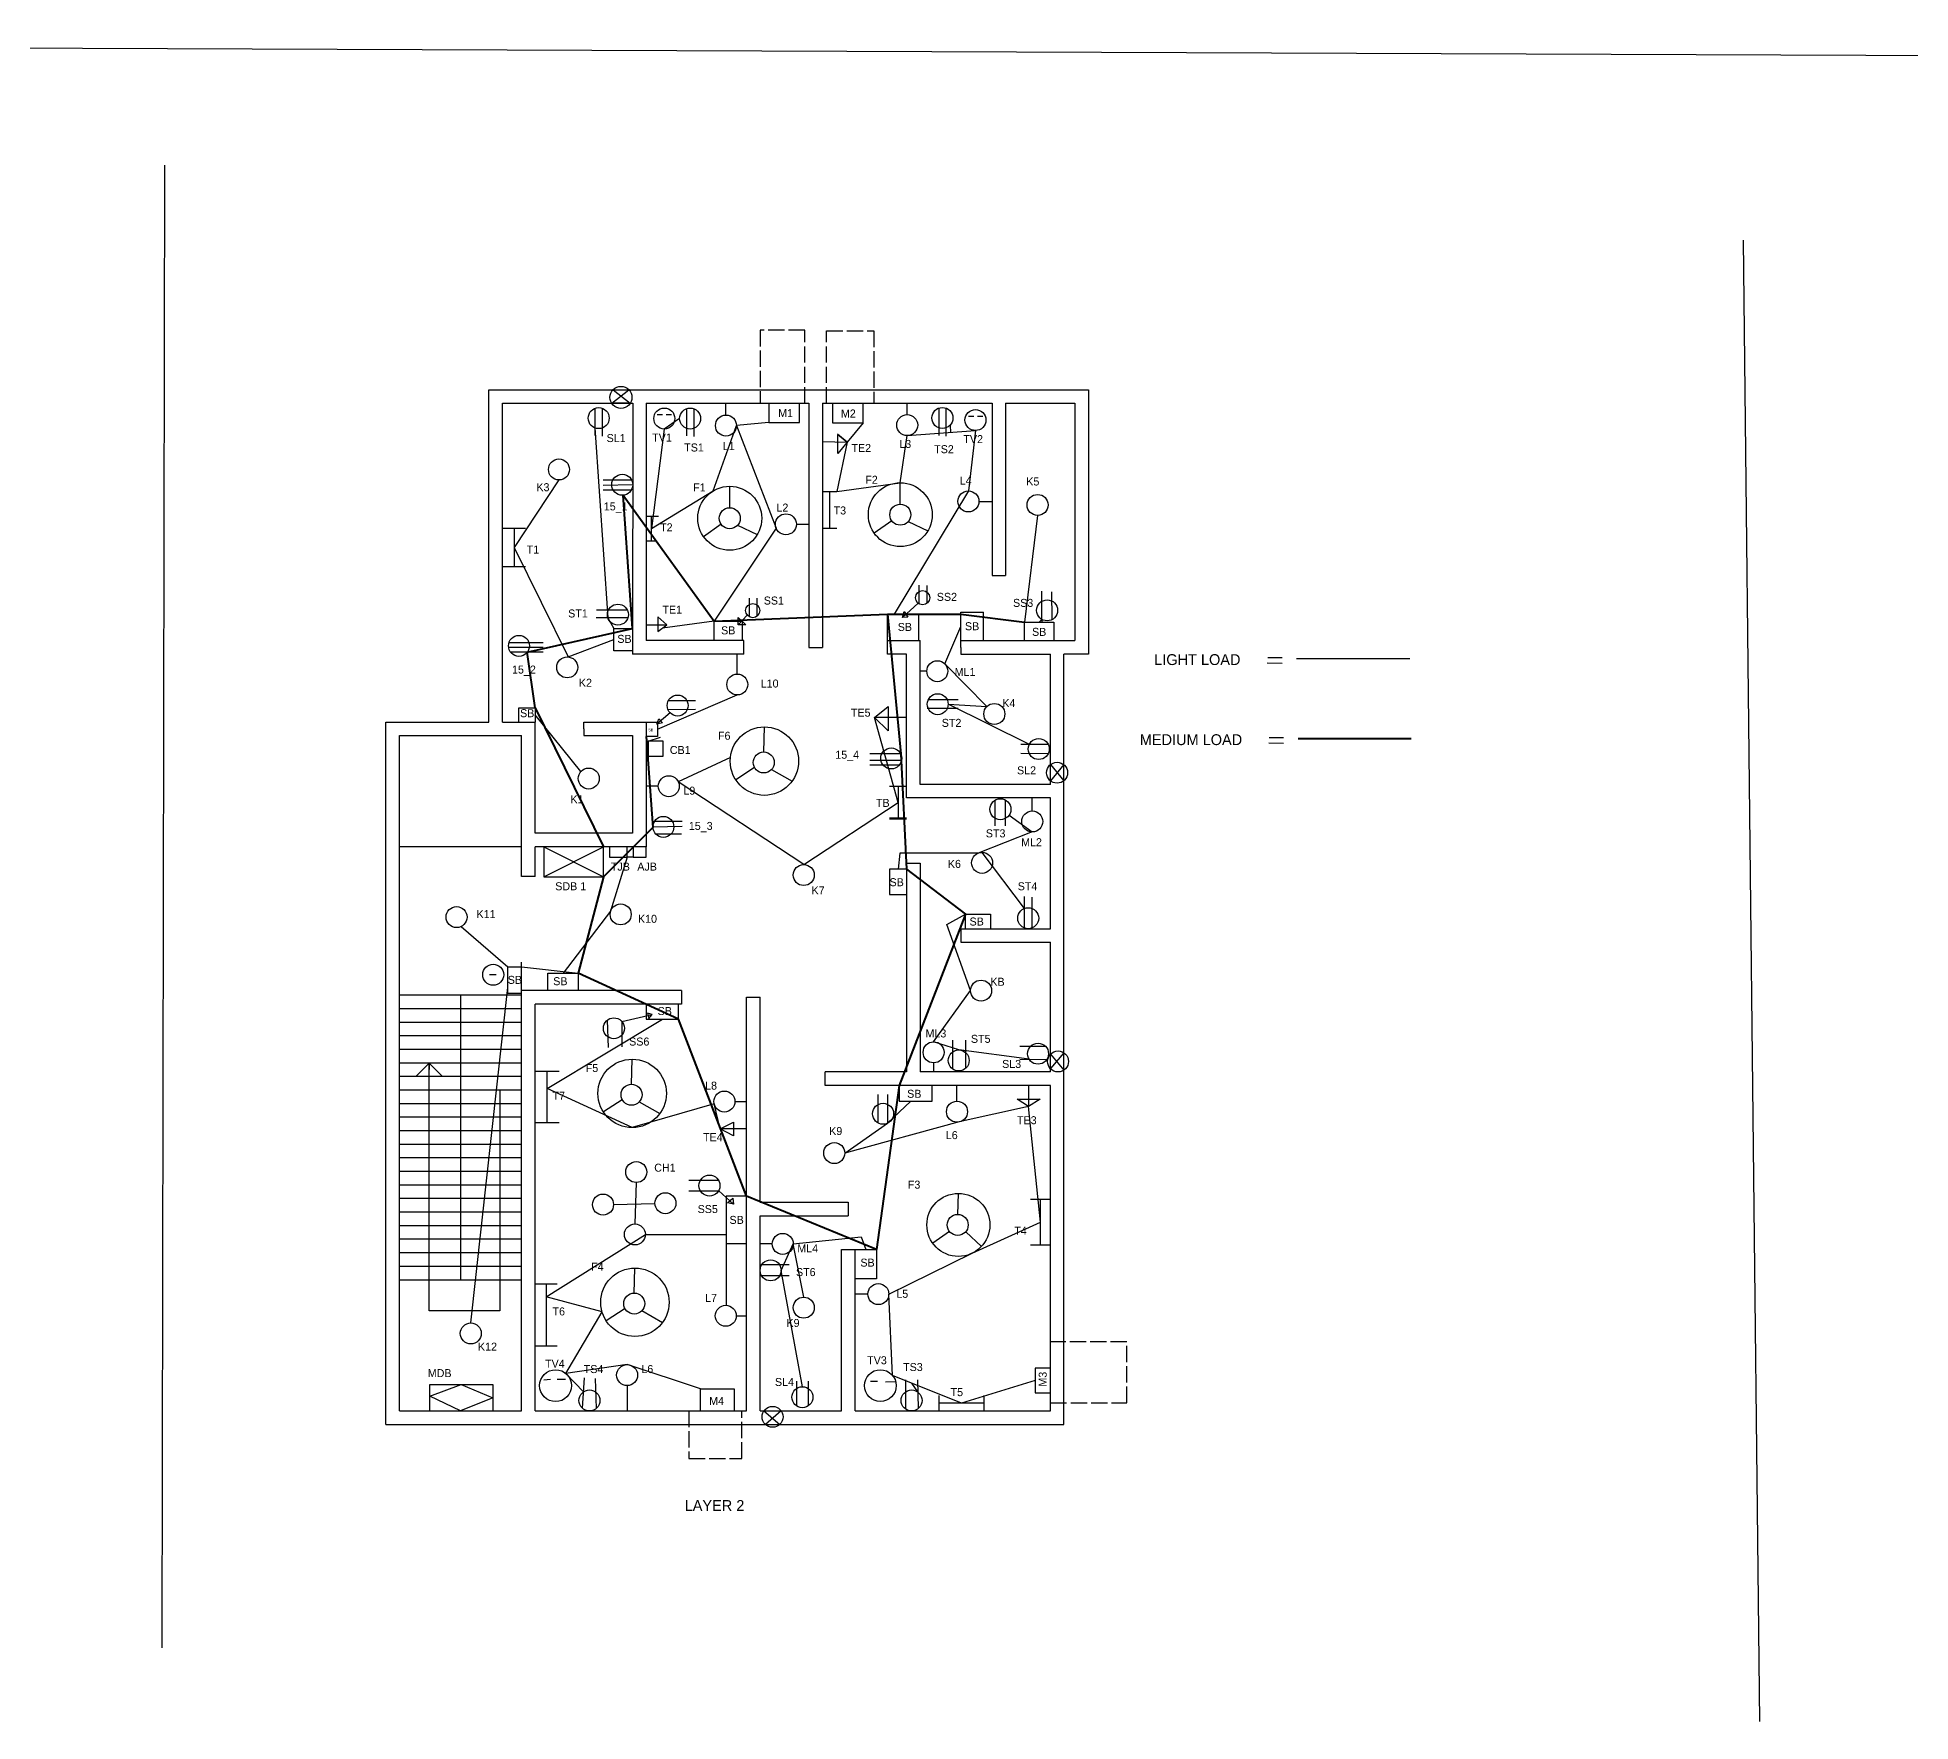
# Model space of a CAD drawing. Header units: inches. Extents: x -1401 to 4392, y -1632 to 1009.
# Drawn here: x 663 to 2044, y -1632 to -390 of the extents above; entities that cross this region are included whole.
import ezdxf

# ---------------------------------------------------------------- set-up
doc = ezdxf.new("R2010")
doc.units = ezdxf.units.IN
doc.header["$MEASUREMENT"] = 0
doc.linetypes.add('ACAD_ISO02W100', pattern=[15, 12, -3])

msp = doc.modelspace()

# ---------------------------------------------------------------- linework, layer by layer
for p, q in [((-1400.87, -390.4), (4391.94, -412.39)), ((756.58, -484.64), (754.63, -1577.86)), ((995.8, -895.18), (995.8, -650.18)), ((995.8, -650.18), (1024.8, -650.18)), ((995.8, -895.18), (995.8, -655.18)), ((1000.8, -650.18), (1024.8, -650.18)), ((1000.8, -650.18), (1024.8, -650.18)), ((1005.8, -895.18), (1005.8, -660.18)), ((1005.8, -660.18), (1024.8, -660.18)), ((1024.8, -650.18), (1106.8, -650.18)), ((1024.8, -660.18), (1101.8, -660.18)), ((1086.35, -660.18), (1098.99, -650.18)), ((1099.98, -660.18), (1086.35, -660.18)), ((1087.33, -650.18), (1099.98, -660.18)), ((1101.8, -660.18), (1101.78, -845.18)), ((1106.8, -650.18), (1236.8, -650.18)), ((1111.8, -660.18), (1231.8, -660.18)), ((1111.8, -660.18), (1111.8, -835.18)), ((1111.8, -660.18), (1111.8, -835.18)), ((1170.6, -668.86), (1170.6, -660.18)), ((1202.17, -660.18), (1202.17, -674.38)), ((1224.89, -674.38), (1224.89, -660.18)), ((1231.8, -660.18), (1231.8, -840.18)), ((1236.8, -650.18), (1366.8, -650.18)), ((1241.8, -660.18), (1366.8, -660.18)), ((1241.8, -660.18), (1241.8, -840.18)), ((1249.05, -660.18), (1249.05, -674.52)), ((1271.77, -674.52), (1271.77, -660.18)), ((1304.22, -668.51), (1304.22, -660.18)), ((1366.8, -650.18), (1437.8, -650.18)), ((1366.8, -660.18), (1366.8, -787.18)), ((1376.8, -660.18), (1427.8, -660.18)), ((1376.8, -660.18), (1376.8, -787.18)), ((1427.8, -660.18), (1427.8, -835.18)), ((1437.8, -650.18), (1437.8, -845.18)), ((1074, -663.86), (1074, -683.94)), ((1079.37, -663.82), (1079.37, -684.43)), ((1119.87, -668.47), (1123.86, -668.47)), ((1126.52, -668.47), (1130.52, -668.47)), ((1141.44, -664.16), (1141.44, -684.25)), ((1146.81, -664.13), (1146.81, -684.73)), ((1202.17, -674.38), (1178.34, -676.59)), ((1202.17, -674.38), (1224.89, -674.38)), ((1249.05, -674.52), (1271.77, -674.52)), ((1327.45, -663.75), (1327.45, -683.84)), ((1332.82, -663.72), (1332.82, -684.33)), ((1349.31, -669.6), (1353.3, -669.6)), ((1355.96, -669.6), (1359.96, -669.6)), ((1241.8, -688.43), (1241.8, -688.43)), ((1241.8, -688.43), (1260.07, -688.85)), ((1260.07, -688.85), (1252.85, -682.91)), ((1252.85, -682.91), (1260.07, -688.85)), ((1253.16, -697.25), (1253.16, -683.16)), ((1260.07, -688.85), (1253.16, -697.25)), ((1082.39, -716.86), (1079.98, -716.86)), ((1101.1, -716.86), (1082.39, -716.86)), ((1079.98, -720.45), (1101.86, -720.09)), ((1079.98, -724.08), (1100.85, -724.05)), ((1111.8, -730.76), (1111.8, -730.76)), ((1173.37, -737.19), (1173.37, -721.37)), ((1241.8, -725.3), (1241.8, -725.3)), ((1241.8, -725.3), (1252.35, -725.3)), ((1247.08, -752.45), (1247.08, -725.3)), ((1299.13, -734.55), (1299.13, -718.74)), ((1111.8, -743.36), (1120.8, -743.36)), ((1115.76, -761.49), (1115.76, -743.36)), ((1357.07, -732.49), (1366.8, -732.49)), ((1005.8, -752.34), (1022.83, -752.34)), ((1014.32, -752.34), (1014.32, -780.79)), ((1167.05, -749.39), (1154.13, -758.51)), ((1179.19, -750.02), (1193.63, -756.94)), ((1222.51, -749.39), (1231.8, -749.39)), ((1252.35, -752.45), (1241.8, -752.45)), ((1292.81, -746.75), (1279.89, -755.88)), ((1304.96, -747.39), (1319.4, -754.3)), ((1111.8, -761.49), (1119.71, -761.49)), ((1022.83, -780.79), (1005.8, -780.79)), ((1366.8, -787.18), (1376.8, -787.18)), ((1313.12, -808.15), (1313.12, -794.3)), ((1318.83, -807.64), (1318.83, -794.5)), ((1403.52, -819.52), (1403.6, -798.63)), ((1411.08, -819.64), (1410.94, -799.06)), ((1078.61, -812.71), (1075.03, -812.71)), ((1097.9, -812.71), (1078.61, -812.71)), ((1187.88, -817.62), (1187.88, -803.77)), ((1193.59, -817.11), (1193.59, -803.96)), ((1343.8, -835.18), (1343.8, -814.25)), ((1343.8, -814.25), (1360.52, -814.25)), ((1360.52, -835.18), (1360.52, -814.25)), ((1098.27, -818.37), (1074.9, -818.37)), ((1087.92, -842.57), (1087.92, -826.1)), ((1087.92, -826.1), (1101.78, -826.1)), ((1111.8, -823.56), (1111.8, -823.56)), ((1111.8, -823.56), (1127.07, -823.56)), ((1127.07, -823.56), (1120.38, -817.68)), ((1120.38, -817.68), (1120.38, -828.43)), ((1120.38, -828.43), (1127.07, -823.56)), ((1161.86, -835.18), (1161.86, -820.87)), ((1161.86, -820.87), (1182.61, -820.87)), ((1182.61, -820.87), (1182.61, -835.18)), ((1289.8, -835.18), (1289.8, -815.66)), ((1289.8, -815.66), (1312.65, -815.66)), ((1312.65, -815.66), (1312.65, -835.18)), ((1390.65, -835.18), (1390.65, -821.5)), ((1390.65, -821.5), (1412.23, -821.5)), ((1403.52, -819.52), (1403.52, -821.5)), ((1412.23, -821.5), (1412.23, -835.18)), ((1035.68, -840.24), (1010.32, -840.24)), ((1010.62, -836.57), (1035.68, -836.57)), ((1183.8, -835.18), (1111.8, -835.18)), ((1183.8, -845.18), (1183.8, -835.18)), ((1231.8, -840.18), (1241.8, -840.18)), ((1289.62, -845.18), (1289.62, -835.18)), ((1289.8, -835.18), (1313.8, -835.18)), ((1313.8, -941.18), (1313.8, -835.18)), ((1343.8, -840.18), (1343.8, -835.18)), ((1343.8, -835.18), (1427.8, -835.18)), ((1343.8, -840.18), (1343.8, -845.18)), ((1035.68, -843.72), (1011.78, -843.68)), ((1101.78, -842.57), (1087.92, -842.57)), ((1111.8, -845.18), (1101.78, -845.18)), ((1183.8, -845.18), (1111.8, -845.18)), ((1178.94, -859.77), (1178.94, -845.18)), ((1303.8, -845.18), (1289.62, -845.18)), ((1303.8, -951.18), (1303.8, -845.18)), ((1343.8, -845.18), (1409.8, -845.18)), ((1409.8, -941.18), (1409.8, -845.18)), ((1419.8, -946.18), (1419.8, -845.18)), ((1437.8, -845.18), (1419.8, -845.18)), ((1580.62, -851.97), (1569.74, -851.76)), ((1570.07, -847.67), (1580.62, -847.67)), ((1318.68, -857.71), (1313.8, -857.71)), ((1128.09, -879.42), (1148.2, -879.24)), ((1280.2, -891.74), (1290.2, -883.74)), ((1290.2, -883.74), (1290.2, -901.74)), ((1319.78, -878.61), (1341.81, -878.61)), ((919.8, -982.18), (919.8, -895.18)), ((919.8, -895.18), (995.8, -895.18)), ((924.8, -895.18), (995.8, -895.18)), ((1005.8, -895.18), (1024.8, -895.18)), ((1005.8, -895.18), (1029.8, -895.18)), ((1017.8, -895.18), (1017.8, -884.74)), ((1017.8, -884.74), (1029.79, -884.74)), ((1029.79, -884.74), (1029.79, -895.18)), ((1029.8, -977.18), (1029.8, -895.18)), ((1065.8, -900.18), (1065.8, -895.18)), ((1065.8, -895.18), (1111.78, -895.18)), ((1111.78, -895.18), (1111.78, -987.18)), ((1111.78, -895.18), (1120.03, -895.18)), ((1120.03, -895.18), (1120.03, -905.74)), ((1127.77, -885.92), (1148.2, -885.74)), ((1303.8, -891.74), (1280.2, -891.74)), ((1290.2, -901.74), (1280.2, -891.74)), ((1303.8, -891.74), (1303.8, -891.74)), ((1341.81, -885.27), (1318.98, -885.27)), ((929.8, -982.18), (929.8, -905.18)), ((929.8, -905.18), (1019.8, -905.18)), ((1019.8, -1009.18), (1019.8, -905.18)), ((1019.8, -1009.18), (1019.8, -905.18)), ((1065.8, -900.18), (1065.8, -905.18)), ((1065.8, -905.18), (1101.78, -905.18)), ((1101.78, -905.18), (1101.78, -977.18)), ((1120.03, -905.74), (1111.78, -905.74)), ((1113.2, -909.24), (1122.2, -906.24)), ((1124.2, -909.24), (1113.2, -909.24)), ((1113.2, -909.24), (1113.2, -920.24)), ((1124.2, -920.24), (1124.2, -909.24)), ((1198.44, -917.27), (1198.94, -898.77)), ((1581.72, -911.01), (1570.84, -910.8)), ((1571.16, -906.71), (1581.72, -906.71)), ((1113.2, -920.24), (1124.2, -920.24)), ((1299.41, -918.64), (1276.7, -918.64)), ((1276.7, -923.24), (1300.08, -923.22)), ((1408.14, -911.64), (1388.04, -911.64)), ((1388.04, -918.06), (1408.26, -918.29)), ((1191.66, -928.72), (1177.76, -937.72)), ((1204.17, -930.21), (1219.35, -938.85)), ((1298.42, -926.92), (1276.7, -926.92)), ((1419.8, -926.54), (1409.8, -938.51)), ((1409.8, -926.59), (1419.68, -938.51)), ((1419.68, -938.51), (1419.8, -926.54)), ((1419.8, -940.34), (1419.8, -926.54)), ((1120.7, -942.51), (1111.78, -942.51)), ((1303.8, -942.74), (1291.2, -942.74)), ((1297.5, -942.74), (1297.5, -966.24)), ((1409.8, -951.18), (1303.8, -951.18)), ((1409.8, -941.18), (1313.8, -941.18)), ((1368.83, -952.95), (1368.83, -971.74)), ((1376.52, -952.64), (1376.52, -971.74)), ((1396.44, -960.77), (1396.44, -951.18)), ((1409.8, -1047.59), (1409.8, -951.18)), ((1419.8, -1052.18), (1419.8, -946.18)), ((1101.78, -977.18), (1029.8, -977.18)), ((1138.2, -972.24), (1116.71, -972.65)), ((1117.98, -968.25), (1138.2, -968.25)), ((1118.73, -977.72), (1137.7, -977.72)), ((919.8, -1098.18), (919.8, -982.18)), ((929.8, -1098.18), (929.8, -982.18)), ((1019.8, -987.26), (929.8, -987.26)), ((1111.78, -987.18), (1029.8, -987.18)), ((1029.8, -1009.18), (1029.8, -987.18)), ((1036.2, -987.18), (1036.2, -1009.24)), ((1036.2, -1009.24), (1080.2, -987.18)), ((1036.2, -987.18), (1080.2, -1009.24)), ((1080.2, -1009.24), (1080.2, -987.18)), ((1084.7, -987.18), (1084.7, -994.74)), ((1097.7, -994.74), (1097.7, -987.18)), ((1102.2, -987.18), (1102.2, -994.74)), ((1111.7, -994.74), (1111.7, -987.18)), ((1359.44, -991.27), (1359.25, -990.77)), ((1084.7, -994.74), (1097.7, -994.74)), ((1102.2, -994.74), (1111.7, -994.74)), ((1303.8, -1003.74), (1291.2, -1003.74)), ((1291.2, -1003.74), (1291.2, -1022.24)), ((1303.8, -999.18), (1303.8, -1153.18)), ((1303.8, -999.18), (1313.8, -999.18)), ((1313.8, -999.18), (1313.8, -1153.18)), ((1029.8, -1009.18), (1019.8, -1009.18)), ((1036.2, -1009.24), (1080.2, -1009.24)), ((1291.2, -1022.24), (1303.8, -1022.24)), ((1390.59, -1047.04), (1390.59, -1023.74)), ((1396.32, -1047.03), (1396.32, -1024.24)), ((1343.8, -1047.59), (1409.8, -1047.59)), ((1343.8, -1047.59), (1409.8, -1047.59)), ((1343.8, -1047.59), (1343.8, -1057.59)), ((1347.2, -1047.59), (1347.2, -1036.74)), ((1347.2, -1036.74), (1365.7, -1036.74)), ((1365.7, -1036.74), (1365.7, -1047.59)), ((1343.8, -1057.59), (1409.8, -1057.59)), ((1409.8, -1153.18), (1409.8, -1057.59)), ((1419.8, -1158.18), (1419.8, -1052.18)), ((1009.7, -1095.24), (1009.7, -1075.74)), ((1009.7, -1075.74), (1019.8, -1075.74)), ((1019.8, -1093.18), (1019.8, -1072.24)), ((996.2, -1081.24), (1001.2, -1081.24)), ((1039.2, -1093.18), (1039.2, -1080.24)), ((1039.2, -1080.24), (1061.7, -1080.24)), ((1061.7, -1080.24), (1061.7, -1093.18)), ((919.8, -1408.18), (919.8, -1098.18)), ((919.8, -1413.18), (919.8, -1098.18)), ((1019.8, -1096.62), (929.8, -1096.62)), ((929.8, -1403.18), (929.8, -1098.18)), ((974.8, -1096.62), (974.8, -1306.62)), ((1019.8, -1095.24), (1009.7, -1095.24)), ((1019.8, -1403.18), (1019.8, -1093.18)), ((1137.8, -1093.18), (1019.8, -1093.18)), ((1029.8, -1403.18), (1029.8, -1103.18)), ((1137.8, -1103.18), (1029.8, -1103.18)), ((1111.7, -1103.18), (1111.7, -1114.24)), ((1135.7, -1114.24), (1135.7, -1103.18)), ((1137.8, -1093.18), (1137.8, -1103.18)), ((1185.8, -1403.18), (1185.8, -1098.18)), ((1185.8, -1098.18), (1195.8, -1098.18)), ((1195.8, -1249.18), (1195.8, -1098.18)), ((1019.8, -1106.62), (929.8, -1106.62)), ((1019.8, -1116.62), (929.8, -1116.62)), ((1082.94, -1115.1), (1083.7, -1135.24)), ((1093.91, -1116.08), (1093.7, -1134.74)), ((1111.7, -1114.24), (1135.7, -1114.24)), ((1019.8, -1126.62), (929.8, -1126.62)), ((1337.8, -1151.1), (1337.8, -1129.74)), ((1347.41, -1150.47), (1347.41, -1129.74)), ((1019.8, -1136.62), (929.8, -1136.62)), ((1100.94, -1162.27), (1101.44, -1143.77)), ((1406.43, -1134.54), (1387.2, -1134.54)), ((1387.2, -1143.74), (1407.23, -1143.9)), ((1419.8, -1139.05), (1409.8, -1150.74)), ((1409.8, -1140.14), (1419.8, -1151.83)), ((1419.8, -1151.83), (1419.8, -1139.05)), ((1019.8, -1146.62), (929.8, -1146.62)), ((1019.8, -1156.62), (929.8, -1156.62)), ((946.98, -1151.33), (942.01, -1156.62)), ((946.98, -1151.33), (951.66, -1146.62)), ((951.66, -1329.24), (951.66, -1146.62)), ((951.66, -1146.62), (951.66, -1151.33)), ((951.66, -1146.62), (956.33, -1151.33)), ((961.46, -1156.62), (956.33, -1151.33)), ((1029.8, -1152.74), (1047.7, -1152.74)), ((1038.75, -1190.74), (1038.75, -1152.74)), ((1303.8, -1153.18), (1243.8, -1153.18)), ((1243.8, -1163.18), (1243.8, -1153.18)), ((1409.8, -1153.18), (1313.8, -1153.18)), ((1323.7, -1146.48), (1323.7, -1153.18)), ((1419.8, -1254.18), (1419.8, -1158.18)), ((1019.8, -1166.62), (929.8, -1166.62)), ((1003.75, -1166.62), (1003.75, -1329.24)), ((1094.16, -1173.72), (1080.26, -1182.72)), ((1409.8, -1163.18), (1243.8, -1163.18)), ((1282.69, -1190.77), (1282.69, -1169.74)), ((1289.7, -1169.74), (1289.81, -1190.97)), ((1298.2, -1163.18), (1298.2, -1174.74)), ((1322.7, -1174.74), (1322.7, -1163.18)), ((1340.94, -1174.77), (1340.94, -1163.18)), ((1393.7, -1178.74), (1385.2, -1173.24)), ((1385.2, -1173.24), (1402.2, -1173.24)), ((1393.7, -1163.18), (1393.7, -1178.74)), ((1402.2, -1173.24), (1393.7, -1178.74)), ((1409.8, -1254.18), (1409.8, -1163.18)), ((1019.8, -1176.62), (929.8, -1176.62)), ((1019.8, -1186.62), (929.8, -1186.62)), ((1106.67, -1175.21), (1121.85, -1183.85)), ((1177.18, -1175.01), (1185.8, -1175.01)), ((1298.2, -1174.74), (1322.7, -1174.74)), ((1019.8, -1196.62), (929.8, -1196.62)), ((1047.7, -1190.74), (1029.8, -1190.74)), ((1166.2, -1195.24), (1176.2, -1190.24)), ((1185.8, -1195.24), (1166.2, -1195.24)), ((1176.2, -1200.24), (1166.2, -1195.24)), ((1176.2, -1190.24), (1176.2, -1200.24)), ((1185.8, -1195.24), (1185.8, -1195.24)), ((1019.8, -1206.62), (929.8, -1206.62)), ((1258.18, -1213.01), (1258.18, -1213.01)), ((1019.8, -1216.62), (929.8, -1216.62)), ((1019.8, -1226.62), (929.8, -1226.62)), ((1019.8, -1236.62), (929.8, -1236.62)), ((1104.44, -1234.74), (1103.44, -1265.27)), ((1165.2, -1233.24), (1143.2, -1233.24)), ((1143.2, -1240.74), (1165.21, -1240.75)), ((1341.44, -1258.27), (1341.94, -1242.77)), ((1019.8, -1246.62), (929.8, -1246.62)), ((1019.8, -1256.62), (929.8, -1256.62)), ((1087.68, -1251.01), (1118.21, -1250.21)), ((1185.8, -1244.74), (1170.7, -1244.74)), ((1170.7, -1244.74), (1170.7, -1279.74)), ((1195.8, -1249.18), (1260.8, -1249.18)), ((1260.8, -1249.18), (1260.8, -1259.18)), ((1409.8, -1247.24), (1395.2, -1247.24)), ((1402.5, -1280.74), (1402.5, -1247.24)), ((1409.8, -1403.18), (1409.8, -1254.18)), ((1419.8, -1413.18), (1419.8, -1254.18)), ((1019.8, -1266.62), (929.8, -1266.62)), ((1195.8, -1403.18), (1195.8, -1259.18)), ((1195.8, -1259.18), (1260.8, -1259.18)), ((1019.8, -1276.62), (929.8, -1276.62)), ((1170.7, -1273.01), (1170.7, -1279.74)), ((1170.7, -1279.74), (1185.8, -1279.74)), ((1204.7, -1280.01), (1195.8, -1280.01)), ((1255.8, -1403.18), (1255.8, -1284.18)), ((1255.8, -1284.18), (1265.8, -1284.18)), ((1265.8, -1403.18), (1265.8, -1284.18)), ((1265.8, -1284.18), (1281.7, -1284.18)), ((1281.7, -1284.18), (1281.7, -1305.74)), ((1335.33, -1270.75), (1323.07, -1279.56)), ((1347.34, -1271.01), (1358.98, -1281.8)), ((1395.2, -1280.74), (1409.8, -1280.74)), ((1019.8, -1286.62), (929.8, -1286.62)), ((1019.8, -1296.62), (929.8, -1296.62)), ((1102.94, -1316.27), (1103.44, -1297.77)), ((1197.12, -1295.19), (1217.2, -1295.19)), ((1019.8, -1306.62), (929.8, -1306.62)), ((1046.2, -1309.74), (1029.8, -1309.74)), ((1038, -1309.74), (1038, -1355.24)), ((1196.75, -1303.22), (1217.2, -1303.22)), ((1281.7, -1305.74), (1265.8, -1305.74)), ((1275.2, -1317.01), (1265.8, -1317.01)), ((1003.75, -1329.24), (951.66, -1329.24)), ((1096.16, -1327.72), (1082.26, -1336.72)), ((1108.67, -1329.21), (1123.85, -1337.85)), ((1178.18, -1333.01), (1185.8, -1333.01)), ((1029.8, -1355.24), (1046.2, -1355.24)), ((1036.2, -1380.24), (1041.2, -1379.74)), ((1046.2, -1379.74), (1052.2, -1379.74)), ((1064.76, -1401.18), (1066.2, -1378.74)), ((1074.2, -1379.24), (1074.85, -1401.42)), ((1303.12, -1401.86), (1303.12, -1380.24)), ((1311.7, -1380.24), (1312.29, -1401.47)), ((1409.8, -1371.74), (1398.7, -1371.74)), ((1398.7, -1371.74), (1398.7, -1389.74)), ((952.2, -1403.18), (952.2, -1383.74)), ((952.2, -1383.74), (998.7, -1383.74)), ((952.2, -1392.24), (975.45, -1383.74)), ((974.8, -1403.18), (952.2, -1392.24)), ((998.7, -1393.46), (974.8, -1403.18)), ((975.45, -1383.74), (998.7, -1393.46)), ((998.7, -1383.74), (998.7, -1403.18)), ((1097.7, -1384.48), (1097.7, -1403.18)), ((1151.7, -1403.18), (1151.7, -1386.74)), ((1151.7, -1386.74), (1176.7, -1386.74)), ((1176.7, -1386.74), (1176.7, -1403.18)), ((1222.82, -1399.55), (1222.82, -1381.24)), ((1231.2, -1381.24), (1231.31, -1399.39)), ((1277.2, -1381.24), (1282.2, -1381.24)), ((1288.2, -1381.74), (1295.76, -1381.4)), ((1327.7, -1403.18), (1327.7, -1391.74)), ((1360.7, -1391.74), (1360.7, -1403.18)), ((1398.7, -1389.74), (1409.8, -1389.74)), ((929.8, -1403.18), (1019.8, -1403.18)), ((1029.8, -1403.18), (1185.8, -1403.18)), ((1195.8, -1403.18), (1255.8, -1403.18)), ((1195.8, -1403.18), (1255.8, -1403.18)), ((1195.8, -1403.18), (1255.8, -1403.18)), ((1198.53, -1403.18), (1210.2, -1413.18)), ((1211.36, -1403.18), (1199.68, -1413.18)), ((1265.8, -1403.18), (1409.8, -1403.18)), ((1360.7, -1397.46), (1327.7, -1397.46)), ((919.8, -1413.18), (1024.8, -1413.18)), ((1024.8, -1413.18), (1190.8, -1413.18)), ((1190.8, -1413.18), (1260.8, -1413.18)), ((1260.8, -1413.18), (1419.8, -1413.18))]:
    msp.add_line(p, q)
at = {"linetype": 'ByBlock'}
msp.add_line((1920.64, -539.79), (1932.62, -1632.19), dxfattribs=at)
at = {"linetype": 'ACAD_ISO02W100'}
for p, q in [((1228.7, -606.24), (1195.7, -606.24)), ((1195.7, -606.24), (1195.7, -660.18)), ((1228.7, -660.18), (1228.7, -606.24)), ((1244.7, -660.18), (1244.7, -606.74)), ((1244.7, -606.74), (1279.7, -606.74)), ((1279.7, -606.74), (1279.7, -660.18)), ((1466.2, -1352.24), (1409.8, -1352.24)), ((1466.2, -1397.24), (1466.2, -1352.24)), ((1143.2, -1403.18), (1143.2, -1438.24)), ((1182.2, -1438.24), (1182.2, -1403.18)), ((1409.8, -1397.24), (1466.2, -1397.24)), ((1143.2, -1438.24), (1182.2, -1438.24))]:
    msp.add_line(p, q, dxfattribs=at)
at = {"color": 1, "lineweight": 30}
for p, q in [((1136.43, -671.4), (1125.13, -679.12)), ((1161.12, -724.81), (1178.34, -676.59)), ((1178.34, -676.59), (1207.56, -752.18)), ((1271.77, -674.52), (1260.01, -688.81)), ((1335.85, -676.25), (1336.25, -681.61)), ((1074, -678.33), (1083.54, -818.37)), ((1125.13, -679.12), (1115.76, -752.43)), ((1260.01, -688.81), (1252.35, -725.3)), ((1299.13, -718.74), (1304.22, -683.98)), ((1304.22, -683.98), (1354.57, -680.25)), ((1354.57, -680.25), (1349.34, -724.75)), ((1047.45, -716.69), (1014.32, -766.57)), ((1115.76, -752.43), (1161.12, -724.81)), ((1252.35, -725.3), (1299.13, -718.74)), ((1349.34, -724.75), (1294.62, -815.66)), ((1400.38, -742.86), (1390.65, -821.5)), ((1207.56, -752.18), (1161.86, -820.87)), ((1014.32, -766.57), (1054.23, -847.16)), ((1312.31, -807.61), (1300.85, -818.06)), ((1300.85, -818.06), (1301.95, -813.79)), ((1301.95, -813.79), (1304.8, -817.9)), ((1083.54, -818.37), (1087.92, -826.1)), ((1161.86, -820.87), (1123.73, -825.99)), ((1186.33, -816.35), (1179.7, -823.56)), ((1179.7, -823.56), (1179.7, -818)), ((1179.7, -818), (1185.14, -823.56)), ((1185.14, -823.56), (1179.7, -823.56)), ((1304.8, -817.9), (1300.85, -818.06)), ((1331.92, -852.27), (1343.8, -824.71)), ((1054.23, -847.16), (1087.92, -834.34)), ((1363.03, -883.75), (1331.92, -852.27)), ((1591.35, -848.31), (1674.84, -848.31)), ((1120.03, -900.46), (1178.94, -875.24)), ((1394.28, -911.64), (1334.45, -882.04)), ((1334.45, -882.04), (1363.03, -883.75)), ((1063.67, -931.61), (1029.79, -889.96)), ((1129.47, -888.48), (1119.7, -896.74)), ((1119.7, -896.74), (1121.2, -892.74)), ((1123.7, -895.74), (1119.7, -896.74)), ((1121.2, -892.74), (1123.7, -895.74)), ((1297.5, -954.49), (1280.2, -891.74)), ((1173.86, -921.23), (1135.45, -939.22)), ((1227.94, -1000.27), (1135.45, -939.22)), ((1227.94, -1000.27), (1297.5, -954.49)), ((1379.34, -963.85), (1396.44, -976.24)), ((1396.44, -976.24), (1356.63, -991.8)), ((1298.84, -991.8), (1297.5, -1003.74)), ((1356.63, -991.8), (1298.84, -991.8)), ((1390.59, -1032.66), (1359.44, -991.27)), ((1097.7, -994.74), (1085.54, -1034.75)), ((1102.2, -994.74), (1097.7, -994.74)), ((1085.54, -1034.75), (1050.45, -1080.24)), ((975.29, -1045.98), (1009.7, -1075.74)), ((1333.55, -1044.47), (1347.2, -1036.74)), ((1350.97, -1093.24), (1333.55, -1044.47)), ((1019.8, -1075.74), (1061.7, -1080.24)), ((982.44, -1338.27), (1009.7, -1090.99)), ((1323.7, -1131.01), (1350.97, -1093.24)), ((1038.75, -1165.43), (1123.7, -1114.24)), ((1093.91, -1116.08), (1116.2, -1110.74)), ((1116.2, -1110.74), (1112.7, -1109.74)), ((1112.7, -1109.74), (1113.7, -1113.74)), ((1113.7, -1113.74), (1116.2, -1110.74)), ((1342.2, -1137.01), (1323.7, -1131.01)), ((1394.11, -1143.8), (1342.2, -1137.01)), ((1101.44, -1194.24), (1038.75, -1165.43)), ((1161.91, -1176.76), (1101.44, -1194.24)), ((1289.81, -1190.97), (1306.95, -1174.74)), ((1393.7, -1178.74), (1342.61, -1190.06)), ((1402.5, -1263.99), (1393.7, -1178.74)), ((1342.61, -1190.06), (1258.18, -1213.01)), ((1258.18, -1213.01), (1289.81, -1190.97)), ((1165.21, -1240.75), (1176.2, -1250.74)), ((1171.7, -1249.74), (1175.7, -1246.24)), ((1176.2, -1250.74), (1171.7, -1249.74)), ((1175.7, -1246.24), (1176.2, -1250.74)), ((1352.17, -1286.87), (1402.5, -1263.99)), ((1038, -1319.14), (1111.18, -1273.01)), ((1111.18, -1273.01), (1170.7, -1273.01)), ((1170.7, -1279.74), (1170.7, -1325.27)), ((1211.28, -1299.51), (1220.18, -1280.01)), ((1220.18, -1280.01), (1270.37, -1274.86)), ((1227.94, -1319.27), (1220.18, -1280.01)), ((1270.37, -1274.86), (1273.75, -1284.18)), ((1290.68, -1317.01), (1352.17, -1286.87)), ((1226.94, -1385.27), (1211.28, -1299.51)), ((1079.19, -1330), (1038, -1319.14)), ((1293.5, -1377.04), (1290.68, -1317.01)), ((1052.61, -1375.58), (1079.19, -1330)), ((1097.7, -1369.01), (1052.61, -1375.58)), ((1065.54, -1389.08), (1052.61, -1375.58)), ((1151.7, -1386.74), (1097.7, -1369.01)), ((1344.2, -1397.46), (1293.5, -1377.04)), ((1398.7, -1380.74), (1344.2, -1397.46)), ((1311.95, -1389.15), (1307.56, -1382.7))]:
    msp.add_line(p, q, dxfattribs=at)
at = {"color": 3, "lineweight": 40}
for p, q in [((1101.78, -826.1), (1094.68, -727.94)), ((1094.68, -727.94), (1161.86, -820.87)), ((1024.12, -843.7), (1101.78, -826.1)), ((1161.86, -820.87), (1289.8, -815.66)), ((1289.8, -815.66), (1343.8, -815.66)), ((1343.8, -815.66), (1390.65, -821.5)), ((1029.79, -884.74), (1024.12, -843.7)), ((1029.79, -884.74), (1080.2, -987.18)), ((1592.44, -907.35), (1675.93, -907.35)), ((1299.41, -918.64), (1303.8, -1003.74)), ((1303.8, -1003.74), (1347.2, -1036.74)), ((1347.2, -1036.74), (1298.2, -1163.18)), ((1135.7, -1114.24), (1061.7, -1080.24)), ((1185.8, -1244.74), (1135.7, -1114.24)), ((1298.2, -1163.18), (1281.7, -1284.18)), ((1281.7, -1284.18), (1185.8, -1244.74))]:
    msp.add_line(p, q, dxfattribs=at)
at = {"color": 3, "linetype": 'ByBlock', "lineweight": 40}
for p, q in [((1289.8, -815.66), (1299.41, -918.64)), ((1111.78, -905.74), (1116.73, -973.07)), ((1116.73, -973.07), (1080.2, -1009.24)), ((1080.2, -1009.24), (1061.7, -1080.24))]:
    msp.add_line(p, q, dxfattribs=at)
at = {"color": 3, "lineweight": 30}
for p, q in [((1403.52, -819.52), (1401.44, -821.5)), ((1166.2, -1195.24), (1161.91, -1176.76))]:
    msp.add_line(p, q, dxfattribs=at)
at = {"lineweight": 50}
for p in [(1291.2, -966.24), (1303.8, -966.24)]:
    msp.add_line(p, (1302.7, -966.24), dxfattribs=at)
for centre, radius in [((1093.16, -655.8), 8.1), ((1076.73, -671.1), 7.74), ((1125.13, -671.39), 7.74), ((1144.17, -671.4), 7.74), ((1170.6, -676.59), 7.74), ((1304.22, -676.24), 7.74), ((1330.18, -670.99), 7.74), ((1354.57, -672.51), 7.74), ((1047.45, -708.95), 7.74), ((1094.12, -720.22), 7.74), ((1173.37, -744.93), 23.56), ((1299.13, -742.29), 23.56), ((1349.34, -732.49), 7.74), ((1400.38, -735.12), 7.74), ((1173.37, -744.93), 7.74), ((1214.77, -749.39), 7.74), ((1299.13, -742.29), 7.74), ((1315.59, -803.53), 5.24), ((1090.91, -816.01), 7.74), ((1190.35, -812.99), 5.24), ((1407.41, -812.83), 7.74), ((1017.96, -839.02), 7.74), ((1053.53, -854.87), 7.74), ((1326.42, -857.71), 7.74), ((1178.94, -867.51), 7.74), ((1134.94, -883.01), 7.74), ((1326.72, -882.04), 7.74), ((1368.47, -889.25), 7.74), ((1198.94, -924.01), 25.24), ((1401.21, -915.08), 7.74), ((1198.44, -925.01), 7.74), ((1292.44, -922.01), 7.74), ((1414.74, -932.55), 7.74), ((1069.39, -936.83), 7.74), ((1128.44, -942.51), 7.74), ((1372.94, -959.51), 7.74), ((1124.44, -972.51), 7.74), ((1396.44, -968.51), 7.74), ((1359.44, -999.01), 7.74), ((1227.94, -1008.01), 7.74), ((971.94, -1039.01), 7.74), ((1092.94, -1037.01), 7.74), ((1393.44, -1039.85), 7.74), ((998.94, -1081.51), 7.74), ((1358.7, -1093.24), 7.74), ((1087.94, -1121.01), 7.74), ((1323.7, -1138.74), 7.74), ((1400.7, -1139.74), 7.74), ((1101.44, -1169.01), 25.24), ((1342.2, -1144.74), 7.74), ((1415.44, -1145.44), 7.74), ((1100.94, -1170.01), 7.74), ((1169.44, -1175.01), 7.74), ((1286.44, -1184.01), 7.74), ((1340.94, -1182.51), 7.74), ((1250.44, -1213.01), 7.74), ((1104.44, -1227.01), 7.74), ((1125.94, -1250.01), 7.74), ((1158.44, -1237.01), 7.74), ((1341.94, -1266.01), 23.24), ((1079.94, -1251.01), 7.74), ((1103.44, -1273.01), 7.74), ((1341.44, -1266.01), 7.74), ((1212.44, -1280.01), 7.74), ((1103.44, -1323.01), 25.24), ((1203.54, -1299.51), 7.74), ((1282.94, -1317.01), 7.74), ((1102.94, -1324.01), 7.74), ((1170.44, -1333.01), 7.74), ((1227.94, -1327.01), 7.74), ((982.44, -1346.01), 7.74), ((1044.94, -1384.51), 11.76), ((1097.7, -1376.74), 7.74), ((1284.44, -1384.51), 11.74), ((1069.94, -1395.44), 7.74), ((1226.94, -1393.01), 7.74), ((1307.44, -1395.44), 7.74), ((1204.94, -1407.51), 7.74)]:
    msp.add_circle(centre, radius)

# ---------------------------------------------------------------- texts
at = {"attachment_point": 1}
for s, insert, char_height, width in [('M1', (1209.07, -664.44), 5.9, 11.2344), ('M2', (1255.33, -664.74), 5.9, 11.2344), ('SL1', (1082.58, -682.85), 5.9, 11.2344), ('TV1', (1116.2, -682.49), 5.9, 11.2344), ('TS1', (1139.78, -689.8), 5.9, 11.2344), ('L1', (1168.27, -688.76), 5.9, 11.2344), ('TE2', (1263.1, -690.15), 5.9, 11.2344), ('L3', (1298.39, -687.16), 5.9, 11.2344), ('TV2', (1345.64, -683.62), 5.9, 11.2344), ('TS2', (1324.1, -691.05), 5.9, 11.2344), ('F2', (1273.32, -713.6), 5.9, 11.2344), ('L4', (1343, -714.14), 5.9, 11.2344), ('K5', (1392.03, -714.86), 5.9, 11.2344), ('K3', (1030.81, -719.08), 5.9, 11.2344), ('F1', (1146.41, -719.28), 5.9, 11.2344), ('15_1', (1080.5, -733.22), 5.9, 11.2344), ('L2', (1207.81, -734.1), 5.9, 11.2344), ('T3', (1249.95, -736.22), 5.9, 11.2344), ('T2', (1122.01, -748.65), 5.9, 11.2344), ('T1', (1023.65, -765.02), 5.9, 11.2344), ('SS2', (1326.04, -799.93), 5.9, 11.2344), ('ST1', (1054.23, -812.18), 5.9, 11.2344), ('TE1', (1123.73, -809.35), 5.9, 11.2344), ('SS1', (1198.43, -802.66), 5.9, 11.2344), ('SS3', (1382.24, -804.38), 5.9, 11.2344), ('SB', (1167.01, -824.64), 5.9, 11.2344), ('SB', (1297.25, -822.12), 5.9, 11.2344), ('SB', (1346.81, -821.58), 5.9, 11.2344), ('SB', (1396.26, -825.74), 5.9, 11.2344), ('SB', (1090.47, -830.91), 5.9, 11.2344), ('15_2', (1012.85, -853.55), 5.9, 11.2344), ('ML1', (1339.2, -855.34), 5.9, 11.2344), ('LIGHT LOAD', (1486.35, -845.15), 8, 211.524), ('K2', (1062.14, -863.27), 5.9, 11.2344), ('L10', (1196.2, -863.84), 5.9, 11.2344), ('K4', (1374.34, -878.3), 5.9, 11.2344), ('SB', (1018.78, -885.71), 5.9, 5.508), ('TE5', (1262.7, -885.34), 5.9, 11.2344), ('ST2', (1329.7, -892.84), 5.9, 11.2344), ('SB', (1113.36, -900.01), 2, 11.2344), ('F6', (1164.7, -902.34), 5.9, 11.2344), ('MEDIUM LOAD', (1475.72, -904.19), 8, 211.524), ('CB1', (1129.2, -912.84), 5.9, 11.2344), ('15_4', (1251.2, -916.34), 5.9, 11.2344), ('SL2', (1385.2, -927.84), 5.9, 11.2344), ('K1', (1055.91, -949.2), 5.9, 11.2344), ('L9', (1139.2, -942.84), 5.9, 11.2344), ('TB', (1281.2, -951.84), 5.9, 11.2344), ('15_3', (1143.2, -968.84), 5.9, 11.2344), ('ST3', (1362.2, -974.34), 5.9, 11.2344), ('ML2', (1388.2, -980.84), 5.9, 11.2344), ('TJB', (1085.7, -998.84), 5.9, 11.2344), ('AJB', (1105.2, -998.84), 5.9, 11.2344), ('K6', (1334.2, -996.84), 5.9, 11.2344), ('SDB 1', (1044.7, -1013.34), 5.9, 30.5), ('K7', (1233.7, -1016.34), 5.9, 11.2344), ('SB', (1291.2, -1010.34), 5.9, 11.2344), ('ST4', (1385.7, -1013.34), 5.9, 11.2344), ('K11', (986.7, -1033.84), 5.9, 30.5), ('K10', (1105.7, -1037.34), 5.9, 30.5), ('SB', (1350.2, -1039.34), 5.9, 11.2344), ('SB', (1009.7, -1082.34), 5.9, 30.5), ('SB', (1043.2, -1083.34), 5.9, 30.5), ('KB', (1365.55, -1083.74), 5.9, 11.2344), ('SB', (1120.2, -1105.34), 5.9, 11.2344), ('SS6', (1099.2, -1127.84), 5.9, 11.2344), ('ML3', (1317.7, -1121.84), 5.9, 11.2344), ('ST5', (1351.2, -1125.84), 5.9, 11.2344), ('SL3', (1374.2, -1144.34), 5.9, 11.2344), ('F5', (1067.2, -1147.34), 5.9, 11.2344), ('T7', (1042.7, -1167.84), 5.9, 11.2344), ('L8', (1155.2, -1160.34), 5.9, 11.2344), ('SB', (1304.2, -1166.34), 5.9, 11.2344), ('TE3', (1385.2, -1185.84), 5.9, 11.2344), ('TE4', (1153.7, -1198.34), 5.9, 11.2344), ('K9', (1246.7, -1193.84), 5.9, 11.2344), ('L6', (1332.7, -1196.84), 5.9, 11.2344), ('CH1', (1117.7, -1220.84), 5.9, 11.2344), ('F3', (1304.7, -1233.34), 5.9, 11.2344), ('SS5', (1149.7, -1251.34), 5.9, 11.2344), ('SB', (1173.2, -1259.34), 5.9, 11.2344), ('T4', (1383.2, -1267.34), 5.9, 11.2344), ('ML4', (1223.2, -1280.34), 5.9, 11.2344), ('F4', (1071.2, -1293.84), 5.9, 11.2344), ('ST6', (1222.2, -1297.84), 5.9, 11.2344), ('SB', (1269.7, -1290.84), 5.9, 11.2344), ('L7', (1155.2, -1316.84), 5.9, 11.2344), ('L5', (1296.2, -1313.84), 5.9, 11.2344), ('T6', (1042.7, -1326.84), 5.9, 11.2344), ('K9', (1215.2, -1335.34), 5.9, 11.2344), ('K12', (987.7, -1352.84), 5.9, 11.2344), ('TV4', (1037.2, -1365.34), 5.9, 11.2344), ('TV3', (1274.7, -1362.84), 5.9, 11.2344), ('MDB', (950.7, -1372.34), 5.9, 11.2344), ('TS4', (1065.7, -1369.34), 5.9, 11.2344), ('L6', (1108.2, -1369.34), 5.9, 11.2344), ('SL4', (1206.7, -1378.84), 5.9, 11.2344), ('TS3', (1301.2, -1367.84), 5.9, 11.2344), ('M4', (1158.2, -1392.84), 5.9, 11.2344), ('T5', (1336.2, -1386.34), 5.9, 11.2344), ('LAYER 2', (1140.13, -1468.88), 8, 396.2652)]:
    msp.add_mtext(s, dxfattribs=dict(at, insert=insert, char_height=char_height, width=width))
at = {"insert": (1401.2, -1385.24), "char_height": 5.9, "width": 11.2344, "attachment_point": 1, "rotation": 90}
msp.add_mtext('M3', dxfattribs=at)

doc.saveas('drawing.dxf')
